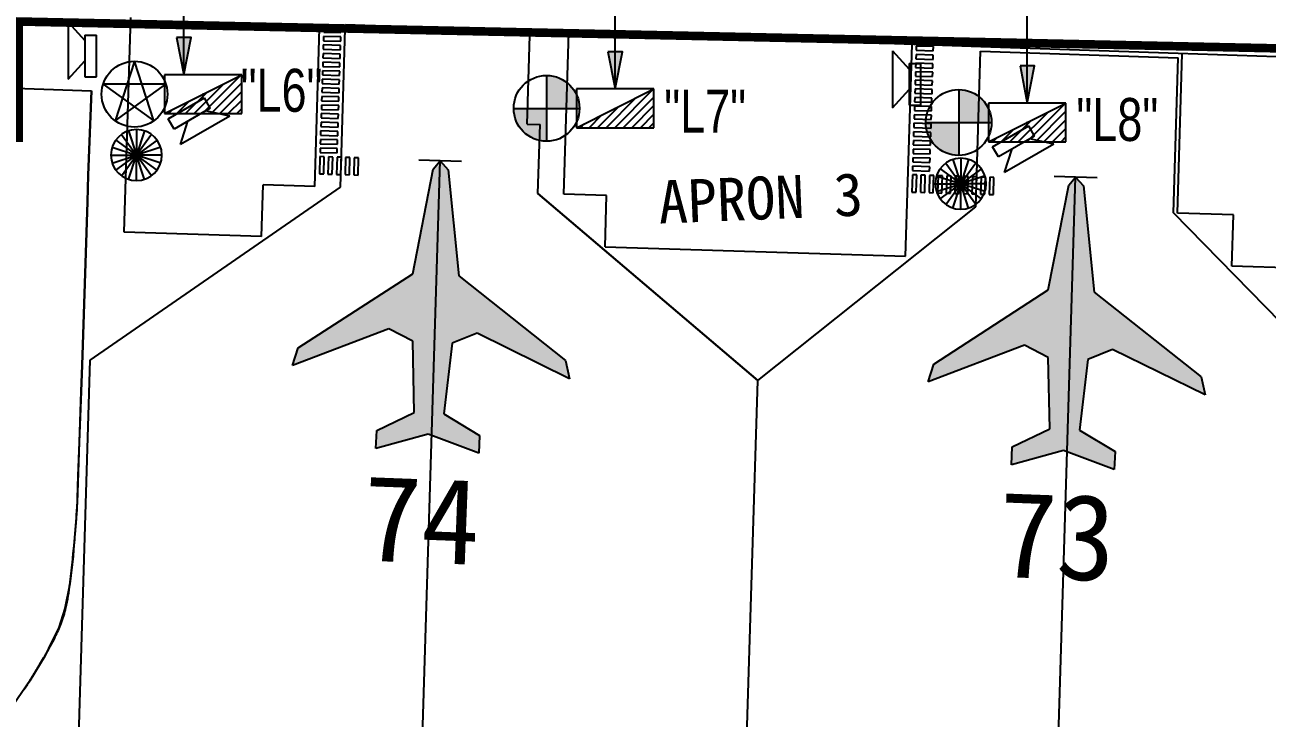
# Model space of a CAD drawing. Extents: x 71210 to 87171, y -11349 to 219.
# Drawn here: x 79719 to 81165, y -5232 to -4425 of the extents above; entities that cross this region are included whole.
import ezdxf
from ezdxf.enums import TextEntityAlignment as Align

# ---------------------------------------------------------------- set-up
doc = ezdxf.new("R2010")
doc.units = 0
doc.linetypes.add('HIDDEN', pattern=[9.525, 6.35, -3.175])
for name, color, linetype in [('L-燈具圖', 7, 'Continuous'), ('建築', 7, 'Continuous'), ('文字', 6, 'Continuous'), ('既設管線', 1, 'HIDDEN'), ('電氣設備', 161, 'Continuous')]:
    doc.layers.add(name, color=color, linetype=linetype)
doc.styles.add('AE', font='romans.shx', dxfattribs={"bigfont": 'chineset.shx'})
doc.styles.add('新細明體', font='')
doc.styles.add('細明體', font='')
doc.styles.get('新細明體').set_extended_font_data('新細明體')
doc.styles.get('細明體').set_extended_font_data('細明體')

# ---------------------------------------------------------------- blocks, each defined once
blk = doc.blocks.new('GN02D2D')
at = {"color": 0, "linetype": 'ByBlock'}
for p, q in [((-300, 0), (300, 300)), ((-300, 300), (-300, 0)), ((300, 300), (-300, 300)), ((-3.4, 0), (293.2, 296.6)), ((300, 0), (300, 300)), ((-69.7, 0), (160.6, 230.3)), ((62.9, 0), (300, 237.1)), ((-202.3, 0), (-104.6, 97.7)), ((-136, 0), (28, 164)), ((129.2, 0), (300, 170.8)), ((195.5, 0), (300, 104.5)), ((-300, 0), (300, 0)), ((-268.6, 0), (-237.1, 31.4)), ((261.8, 0), (300, 38.2))]:
    blk.add_line(p, q, dxfattribs=at)
blk.add_point((0, 150), dxfattribs=at)
at = {"color": 0, "linetype": 'ByBlock', "style": 'AE', "flags": 1}
blk.add_attdef('KENCAD', (0, 0), '', height=1, dxfattribs=at)
blk = doc.blocks.new('L-防水號角喇叭')
at = {"layer": 'L-燈具圖', "color": 6, "ltscale": 1000}
for p, q in [((-19.4, 39.2), (0, 17.9)), ((-19.4, 39.2), (-19.4, -27.1)), ((0, 24.3), (0, -24.3)), ((0, 24.3), (13.6, 24.3)), ((13.6, -24.3), (13.6, 24.3)), ((-19.4, -27.1), (0, -5.7)), ((0, -24.3), (13.6, -24.3))]:
    blk.add_line(p, q, dxfattribs=at)
blk = doc.blocks.new('L-15M環架高桅桿E')
at = {"layer": 'L-燈具圖', "ltscale": 1000}
h = blk.add_hatch(color=152, dxfattribs=at)
h.paths.add_polyline_path([(0, 38.3, -0.414214), (38.3, 0), (0, 0)])
h.paths.add_polyline_path([(-38.3, 0), (0, 0), (0, -38.3, -0.414214)])
at = {"layer": 'L-燈具圖', "color": 152, "ltscale": 1000}
for p, q in [((0, 38.3), (0, -38.3)), ((-38.3, 0), (38.3, 0))]:
    blk.add_line(p, q, dxfattribs=at)
at = {"layer": 'L-燈具圖', "color": 152}
blk.add_circle((0, 0), 38.3, dxfattribs=at)
blk = doc.blocks.new('L-15M環架高桅桿F')
at = {"layer": 'L-燈具圖', "color": 55, "ltscale": 1000}
for p, q in [((0, 38.3), (-22.5, -31)), ((22.5, -31), (0, 38.3)), ((36.5, 11.8), (-36.5, 11.8)), ((-36.5, 11.8), (22.5, -31)), ((-22.5, -31), (36.5, 11.8))]:
    blk.add_line(p, q, dxfattribs=at)
at = {"layer": 'L-燈具圖', "color": 55}
blk.add_circle((0, 0), 38.3, dxfattribs=at)
blk = doc.blocks.new('L-雷雨警示燈')
at = {"layer": 'L-燈具圖', "color": 87, "ltscale": 1000}
for p in [(0, 29.7), (-24, 17.5), (-17.5, 24), (-9.2, 28.3), (9.2, 28.3), (17.5, 24), (24, 17.5), (-28.3, 9.2), (-17.5, -24), (-9.2, -28.3), (28.3, 9.2), (0, -29.7), (9.2, -28.3), (28.3, -9.2), (-29.7, 0), (-28.3, -9.2), (-24, -17.5), (17.5, -24), (24, -17.5), (29.7, 0)]:
    blk.add_line(p, (0, 0), dxfattribs=at)
blk.add_circle((0, 0), 29.7, dxfattribs=at)

msp = doc.modelspace()

# ---------------------------------------------------------------- hatches: boundary and pattern name
at = {"layer": '建築', "ltscale": 1000}
for points in [[(80202.7, -4583.3), (80212, -4593.5), (80224.4, -4717.1), (80348.8, -4815.4), (80353.4, -4836.6), (80245.8, -4783.6), (80216.8, -4795.2), (80207.2, -4877.6), (80248.7, -4902.7), (80247.7, -4923.4), (80188.8, -4901.2), (80128.1, -4917.8), (80129.1, -4897), (80172.7, -4875.9), (80170.9, -4793), (80143.2, -4778.8), (80031.1, -4821.4), (80037.6, -4800.8), (80170.8, -4714.5), (80194.7, -4592.7)], [(80942.5, -4602.1), (80951.7, -4612.4), (80964.1, -4735.9), (81088.6, -4834.3), (81093.2, -4855.5), (80985.5, -4802.5), (80956.6, -4814.1), (80947, -4896.4), (80988.5, -4921.5), (80987.5, -4942.3), (80928.6, -4920), (80867.9, -4936.7), (80868.8, -4915.9), (80912.5, -4894.8), (80910.7, -4811.9), (80883, -4797.7), (80770.8, -4840.3), (80777.4, -4819.6), (80910.5, -4733.4), (80934.5, -4611.6)]]:
    msp.add_hatch(color=256, dxfattribs=at).paths.add_polyline_path(points)
at = {"layer": '文字'}
h = msp.add_hatch(color=256, dxfattribs=at)
h.dxf.hatch_style = 1
h.paths.add_polyline_path([(79912.8, -4439.8), (79904.3, -4439.8), (79904.3, -4483.1)])
h.paths.add_polyline_path([(79904.3, -4439.8), (79895.9, -4439.8), (79904.3, -4483.1)])
h = msp.add_hatch(color=256, dxfattribs=at)
h.dxf.hatch_style = 1
h.paths.add_polyline_path([(80415, -4456.3), (80406.5, -4456.3), (80406.5, -4499.6)])
h.paths.add_polyline_path([(80406.5, -4456.3), (80398.1, -4456.3), (80406.5, -4499.6)])
h = msp.add_hatch(color=256, dxfattribs=at)
h.dxf.hatch_style = 1
h.paths.add_polyline_path([(80894.7, -4472.8), (80886.3, -4472.8), (80886.3, -4516.1)])
h.paths.add_polyline_path([(80886.3, -4472.8), (80877.8, -4472.8), (80886.3, -4516.1)])

# ---------------------------------------------------------------- linework, layer by layer
at = {"layer": '建築', "ltscale": 1000}
for p, q in [((79835, -4666.2, -12.7), (79842.7, -4416.4, -12.7)), ((80352.4, -4434, -12.7), (80092.6, -4425, -12.7)), ((80056.8, -4613, -12.7), (80062.4, -4429.1, -12.7)), ((80067.1, -4438.4, -12.7), (80067, -4443.4, -12.7)), ((80087.1, -4439, -12.7), (80067.1, -4438.4, -12.7)), ((80067.4, -4428.4, -12.7), (80067.3, -4433.4, -12.7)), ((80067.3, -4433.4, -12.7), (80087.3, -4434, -12.7)), ((80087.4, -4429, -12.7), (80067.4, -4428.4, -12.7)), ((80086.7, -4613.9, -12.7), (80092.4, -4430, -12.7)), ((80087, -4444, -12.7), (80087.1, -4439, -12.7)), ((80087.3, -4434, -12.7), (80087.4, -4429, -12.7)), ((80092.4, -4430, -12.7), (80307.3, -4437.5, -12.7)), ((80304.1, -4540.5, -12.7), (80307.3, -4437.5, -12.7)), ((80346.6, -4621.9, -12.7), (80352.4, -4434, -12.7)), ((80832.1, -4450.4, -12.7), (80352.4, -4434, -12.7)), ((80066.8, -4448.4, -12.7), (80066.7, -4453.4, -12.7)), ((80066.7, -4453.4, -12.7), (80086.7, -4454, -12.7)), ((80086.8, -4449, -12.7), (80066.8, -4448.4, -12.7)), ((80067, -4443.4, -12.7), (80087, -4444, -12.7)), ((80086.7, -4454, -12.7), (80086.8, -4449, -12.7)), ((80744.6, -4694.2, -12.7), (80752.2, -4447.7, -12.7)), ((80757.1, -4449.6, -12.7), (80757, -4454.6, -12.7)), ((80777.1, -4450.2, -12.7), (80757.1, -4449.6, -12.7)), ((80776.9, -4455.2, -12.7), (80777.1, -4450.2, -12.7)), ((81062, -4458.2, -12.7), (80832.1, -4450.4, -12.7)), ((80066.2, -4468.3, -12.7), (80066.1, -4473.3, -12.7)), ((80086.2, -4469, -12.7), (80066.2, -4468.3, -12.7)), ((80066.5, -4458.4, -12.7), (80066.4, -4463.3, -12.7)), ((80066.4, -4463.3, -12.7), (80086.3, -4464, -12.7)), ((80086.5, -4459, -12.7), (80066.5, -4458.4, -12.7)), ((80086.3, -4464, -12.7), (80086.5, -4459, -12.7)), ((80756.8, -4459.6, -12.7), (80756.6, -4464.6, -12.7)), ((80756.6, -4464.6, -12.7), (80776.6, -4465.2, -12.7)), ((80776.8, -4460.2, -12.7), (80756.8, -4459.6, -12.7)), ((80757, -4454.6, -12.7), (80776.9, -4455.2, -12.7)), ((80776.6, -4465.2, -12.7), (80776.8, -4460.2, -12.7)), ((80826.4, -4636.6, -12.7), (80832, -4455.4, -12.7)), ((80832, -4455.4, -12.7), (81061.8, -4463.3, -12.7)), ((81056.3, -4643.7, -12.7), (81061.8, -4463.3, -12.7)), ((81061, -4643.9, -12.7), (81066.7, -4458.3, -12.7)), ((81415.9, -4470.5, -12.7), (81062, -4458.2, -12.7)), ((80065.9, -4478.3, -12.7), (80065.7, -4483.3, -12.7)), ((80085.9, -4479, -12.7), (80065.9, -4478.3, -12.7)), ((80066.1, -4473.3, -12.7), (80086, -4474, -12.7)), ((80085.7, -4484, -12.7), (80085.9, -4479, -12.7)), ((80086, -4474, -12.7), (80086.2, -4469, -12.7)), ((80756.2, -4479.6, -12.7), (80756, -4484.5, -12.7)), ((80776.2, -4480.2, -12.7), (80756.2, -4479.6, -12.7)), ((80756.5, -4469.6, -12.7), (80756.3, -4474.6, -12.7)), ((80756.3, -4474.6, -12.7), (80776.3, -4475.2, -12.7)), ((80776.5, -4470.2, -12.7), (80756.5, -4469.6, -12.7)), ((80776, -4485.2, -12.7), (80776.2, -4480.2, -12.7)), ((80776.3, -4475.2, -12.7), (80776.5, -4470.2, -12.7)), ((79509.4, -4491.8, -12.7), (79796.8, -4501.6, -12.7)), ((80065.6, -4488.3, -12.7), (80065.4, -4493.3, -12.7)), ((80065.4, -4493.3, -12.7), (80085.4, -4493.9, -12.7)), ((80085.6, -4489, -12.7), (80065.6, -4488.3, -12.7)), ((80065.7, -4483.3, -12.7), (80085.7, -4484, -12.7)), ((80085.4, -4493.9, -12.7), (80085.6, -4489, -12.7)), ((80755.9, -4489.5, -12.7), (80755.7, -4494.5, -12.7)), ((80755.7, -4494.5, -12.7), (80775.7, -4495.2, -12.7)), ((80775.9, -4490.2, -12.7), (80755.9, -4489.5, -12.7)), ((80756, -4484.5, -12.7), (80776, -4485.2, -12.7)), ((80775.7, -4495.2, -12.7), (80775.9, -4490.2, -12.7)), ((79793.1, -4599.7, -12.7), (79796.8, -4501.6, -12.7)), ((79796.8, -4501.6, -12.7), (79793.1, -4599.7, -12.7)), ((80065, -4508.3, -12.7), (80064.8, -4513.3, -12.7)), ((80085, -4508.9, -12.7), (80065, -4508.3, -12.7)), ((80065.3, -4498.3, -12.7), (80065.1, -4503.3, -12.7)), ((80065.1, -4503.3, -12.7), (80085.1, -4503.9, -12.7)), ((80085.3, -4498.9, -12.7), (80065.3, -4498.3, -12.7)), ((80084.8, -4513.9, -12.7), (80085, -4508.9, -12.7)), ((80085.1, -4503.9, -12.7), (80085.3, -4498.9, -12.7)), ((80755.3, -4509.5, -12.7), (80755.1, -4514.5, -12.7)), ((80775.3, -4510.2, -12.7), (80755.3, -4509.5, -12.7)), ((80755.6, -4499.5, -12.7), (80755.4, -4504.5, -12.7)), ((80755.4, -4504.5, -12.7), (80775.4, -4505.2, -12.7)), ((80775.6, -4500.2, -12.7), (80755.6, -4499.5, -12.7)), ((80775.1, -4515.1, -12.7), (80775.3, -4510.2, -12.7)), ((80775.4, -4505.2, -12.7), (80775.6, -4500.2, -12.7)), ((80064.7, -4518.3, -12.7), (80064.5, -4523.3, -12.7)), ((80064.5, -4523.3, -12.7), (80084.5, -4523.9, -12.7)), ((80084.7, -4518.9, -12.7), (80064.7, -4518.3, -12.7)), ((80064.8, -4513.3, -12.7), (80084.8, -4513.9, -12.7)), ((80084.5, -4523.9, -12.7), (80084.7, -4518.9, -12.7)), ((80755, -4519.5, -12.7), (80754.8, -4524.5, -12.7)), ((80754.8, -4524.5, -12.7), (80774.8, -4525.1, -12.7)), ((80774.9, -4520.1, -12.7), (80755, -4519.5, -12.7)), ((80755.1, -4514.5, -12.7), (80775.1, -4515.1, -12.7)), ((80774.8, -4525.1, -12.7), (80774.9, -4520.1, -12.7)), ((80064.1, -4538.3, -12.7), (80063.9, -4543.3, -12.7)), ((80084, -4538.9, -12.7), (80064.1, -4538.3, -12.7)), ((80064.4, -4528.3, -12.7), (80064.2, -4533.3, -12.7)), ((80064.2, -4533.3, -12.7), (80084.2, -4533.9, -12.7)), ((80084.4, -4528.9, -12.7), (80064.4, -4528.3, -12.7)), ((80083.9, -4543.9, -12.7), (80084, -4538.9, -12.7)), ((80084.2, -4533.9, -12.7), (80084.4, -4528.9, -12.7)), ((80304.1, -4540.5, -12.7), (80319.1, -4541, -12.7)), ((80754.3, -4539.5, -12.7), (80754.2, -4544.5, -12.7)), ((80774.3, -4540.1, -12.7), (80754.3, -4539.5, -12.7)), ((80754.7, -4529.5, -12.7), (80754.5, -4534.5, -12.7)), ((80754.5, -4534.5, -12.7), (80774.5, -4535.1, -12.7)), ((80774.6, -4530.1, -12.7), (80754.7, -4529.5, -12.7)), ((80774.2, -4545.1, -12.7), (80774.3, -4540.1, -12.7)), ((80774.5, -4535.1, -12.7), (80774.6, -4530.1, -12.7)), ((80063.7, -4548.3, -12.7), (80063.6, -4553.3, -12.7)), ((80063.6, -4553.3, -12.7), (80083.6, -4553.9, -12.7)), ((80083.7, -4548.9, -12.7), (80063.7, -4548.3, -12.7)), ((80063.9, -4543.3, -12.7), (80083.9, -4543.9, -12.7)), ((80083.6, -4553.9, -12.7), (80083.7, -4548.9, -12.7)), ((80316.6, -4621, -12.7), (80319.1, -4541, -12.7)), ((80754, -4549.5, -12.7), (80753.9, -4554.5, -12.7)), ((80753.9, -4554.5, -12.7), (80773.9, -4555.1, -12.7)), ((80774, -4550.1, -12.7), (80754, -4549.5, -12.7)), ((80754.2, -4544.5, -12.7), (80774.2, -4545.1, -12.7)), ((80773.9, -4555.1, -12.7), (80774, -4550.1, -12.7)), ((80063.1, -4568.3, -12.7), (80063, -4573.3, -12.7)), ((80083.1, -4568.9, -12.7), (80063.1, -4568.3, -12.7)), ((80063.4, -4558.3, -12.7), (80063.3, -4563.3, -12.7)), ((80063.3, -4563.3, -12.7), (80083.3, -4563.9, -12.7)), ((80083.4, -4558.9, -12.7), (80063.4, -4558.3, -12.7)), ((80083, -4573.9, -12.7), (80083.1, -4568.9, -12.7)), ((80083.3, -4563.9, -12.7), (80083.4, -4558.9, -12.7)), ((80753.4, -4569.5, -12.7), (80753.3, -4574.5, -12.7)), ((80773.4, -4570.1, -12.7), (80753.4, -4569.5, -12.7)), ((80753.7, -4559.5, -12.7), (80753.6, -4564.5, -12.7)), ((80753.6, -4564.5, -12.7), (80773.6, -4565.1, -12.7)), ((80773.7, -4560.1, -12.7), (80753.7, -4559.5, -12.7)), ((80773.6, -4565.1, -12.7), (80773.7, -4560.1, -12.7)), ((80062.8, -4578.3, -12.7), (80062.2, -4598.3, -12.7)), ((80067.8, -4578.4, -12.7), (80062.8, -4578.3, -12.7)), ((80063, -4573.3, -12.7), (80083, -4573.9, -12.7)), ((80067.2, -4598.4, -12.7), (80067.8, -4578.4, -12.7)), ((80072.8, -4578.6, -12.7), (80072.2, -4598.6, -12.7)), ((80077.8, -4578.8, -12.7), (80072.8, -4578.6, -12.7)), ((80077.2, -4598.7, -12.7), (80077.8, -4578.8, -12.7)), ((80082.8, -4578.9, -12.7), (80082.2, -4598.9, -12.7)), ((80087.8, -4579.1, -12.7), (80082.8, -4578.9, -12.7)), ((80087.2, -4599.1, -12.7), (80087.8, -4579.1, -12.7)), ((80092.8, -4579.2, -12.7), (80092.2, -4599.2, -12.7)), ((80097.8, -4579.4, -12.7), (80092.8, -4579.2, -12.7)), ((80097.2, -4599.4, -12.7), (80097.8, -4579.4, -12.7)), ((80102.8, -4579.5, -12.7), (80102.2, -4599.5, -12.7)), ((80107.8, -4579.7, -12.7), (80102.8, -4579.5, -12.7)), ((80107.2, -4599.7, -12.7), (80107.8, -4579.7, -12.7)), ((80176.4, -5440.8, -12.7), (80202.7, -4583.3, -12.7)), ((80227.7, -4584, -12.7), (80177.8, -4582.5, -12.7)), ((80194.7, -4592.7, -12.7), (80202.7, -4583.3, -12.7)), ((80202.7, -4583.3, -12.7), (80212, -4593.5, -12.7)), ((80753.1, -4579.5, -12.7), (80753, -4584.5, -12.7)), ((80773.1, -4580.1, -12.7), (80753.1, -4579.5, -12.7)), ((80753.3, -4574.5, -12.7), (80773.3, -4575.1, -12.7)), ((80773, -4585.1, -12.7), (80773.1, -4580.1, -12.7)), ((80773.3, -4575.1, -12.7), (80773.4, -4570.1, -12.7)), ((80062.2, -4598.3, -12.7), (80067.2, -4598.4, -12.7)), ((80072.2, -4598.6, -12.7), (80077.2, -4598.7, -12.7)), ((80170.8, -4714.5, -12.7), (80194.7, -4592.7, -12.7)), ((80212, -4593.5, -12.7), (80224.4, -4717.1, -12.7)), ((80752.8, -4589.5, -12.7), (80752.7, -4594.5, -12.7)), ((80752.7, -4594.5, -12.7), (80772.6, -4595.1, -12.7)), ((80772.8, -4590.1, -12.7), (80752.8, -4589.5, -12.7)), ((80753, -4584.5, -12.7), (80773, -4585.1, -12.7)), ((80772.6, -4595.1, -12.7), (80772.8, -4590.1, -12.7)), ((79792.3, -4630.8, -12.7), (79793.1, -4599.7, -12.7)), ((79793.1, -4599.7, -12.7), (79792.3, -4630.8, -12.7)), ((79994.9, -4671.1, -12.7), (79996.8, -4611.1, -12.7)), ((80056.8, -4613, -12.7), (79996.8, -4611.1, -12.7)), ((80082.2, -4598.9, -12.7), (80087.2, -4599.1, -12.7)), ((80092.2, -4599.2, -12.7), (80097.2, -4599.4, -12.7)), ((80102.2, -4599.5, -12.7), (80107.2, -4599.7, -12.7)), ((80752.5, -4599.5, -12.7), (80751.9, -4619.5, -12.7)), ((80757.5, -4599.6, -12.7), (80752.5, -4599.5, -12.7)), ((80756.9, -4619.6, -12.7), (80757.5, -4599.6, -12.7)), ((80762.5, -4599.8, -12.7), (80761.9, -4619.8, -12.7)), ((80767.5, -4600, -12.7), (80762.5, -4599.8, -12.7)), ((80766.9, -4619.9, -12.7), (80767.5, -4600, -12.7)), ((80772.5, -4600.1, -12.7), (80771.9, -4620.1, -12.7)), ((80777.5, -4600.3, -12.7), (80772.5, -4600.1, -12.7)), ((80776.9, -4620.3, -12.7), (80777.5, -4600.3, -12.7)), ((80782.5, -4600.4, -12.7), (80781.9, -4620.4, -12.7)), ((80787.5, -4600.6, -12.7), (80782.5, -4600.4, -12.7)), ((80786.9, -4620.6, -12.7), (80787.5, -4600.6, -12.7)), ((80792.5, -4600.7, -12.7), (80791.9, -4620.7, -12.7)), ((80797.5, -4600.9, -12.7), (80792.5, -4600.7, -12.7)), ((80796.9, -4620.9, -12.7), (80797.5, -4600.9, -12.7)), ((80802.5, -4601, -12.7), (80801.9, -4621, -12.7)), ((80807.5, -4601.2, -12.7), (80802.5, -4601, -12.7)), ((80806.9, -4621.2, -12.7), (80807.5, -4601.2, -12.7)), ((80812.5, -4601.3, -12.7), (80811.9, -4621.3, -12.7)), ((80817.5, -4601.5, -12.7), (80812.5, -4601.3, -12.7)), ((80816.9, -4621.5, -12.7), (80817.5, -4601.5, -12.7)), ((80822.5, -4601.6, -12.7), (80821.9, -4621.6, -12.7)), ((80827.5, -4601.8, -12.7), (80822.5, -4601.6, -12.7)), ((80826.8, -4621.8, -12.7), (80827.5, -4601.8, -12.7)), ((80832.5, -4602, -12.7), (80831.8, -4621.9, -12.7)), ((80837.5, -4602.1, -12.7), (80832.5, -4602, -12.7)), ((80836.8, -4622.1, -12.7), (80837.5, -4602.1, -12.7)), ((80842.5, -4602.3, -12.7), (80841.8, -4622.3, -12.7)), ((80847.5, -4602.4, -12.7), (80842.5, -4602.3, -12.7)), ((80846.8, -4622.4, -12.7), (80847.5, -4602.4, -12.7)), ((80910.5, -4733.4, -12.7), (80934.5, -4611.6, -12.7)), ((80967.5, -4602.9, -12.7), (80917.5, -4601.4, -12.7)), ((80917.8, -5407, -12.7), (80942.5, -4602.1, -12.7)), ((80934.5, -4611.6, -12.7), (80942.5, -4602.1, -12.7)), ((80942.5, -4602.1, -12.7), (80951.7, -4612.4, -12.7)), ((80951.7, -4612.4, -12.7), (80964.1, -4735.9, -12.7)), ((79795.4, -4815, -12.7), (80086.7, -4613.9, -12.7)), ((80572.6, -4838.9, -12.7), (80316.6, -4621, -12.7)), ((80316.6, -4621, -12.7), (80572.6, -4838.9, -12.7)), ((80396.6, -4623.4, -12.7), (80346.6, -4621.9, -12.7)), ((80394.8, -4683.4, -12.7), (80396.6, -4623.4, -12.7)), ((80751.9, -4619.5, -12.7), (80756.9, -4619.6, -12.7)), ((80761.9, -4619.8, -12.7), (80766.9, -4619.9, -12.7)), ((80771.9, -4620.1, -12.7), (80776.9, -4620.3, -12.7)), ((80781.9, -4620.4, -12.7), (80786.9, -4620.6, -12.7)), ((80791.9, -4620.7, -12.7), (80796.9, -4620.9, -12.7)), ((80801.9, -4621, -12.7), (80806.9, -4621.2, -12.7)), ((80811.9, -4621.3, -12.7), (80816.9, -4621.5, -12.7)), ((80821.9, -4621.6, -12.7), (80826.8, -4621.8, -12.7)), ((80831.8, -4621.9, -12.7), (80836.8, -4622.1, -12.7)), ((80841.8, -4622.3, -12.7), (80846.8, -4622.4, -12.7)), ((79786, -4820.9, -12.7), (79792.3, -4630.8, -12.7)), ((79792.3, -4630.8, -12.7), (79786, -4820.9, -12.7)), ((80572.6, -4838.9, -12.7), (80826.4, -4636.6, -12.7)), ((80572.6, -4838.9, -12.7), (80826.4, -4636.6, -12.7)), ((80572.6, -4838.9, -12.7), (80826.4, -4636.6, -12.7)), ((81268.2, -4860.3, -12.7), (81056.3, -4643.7, -12.7)), ((81126.3, -4645.9, -12.7), (81061, -4643.9, -12.7)), ((81124.4, -4705.8, -12.7), (81126.3, -4645.9, -12.7)), ((79994.9, -4671.1, -12.7), (79835, -4666.2, -12.7)), ((80394.8, -4683.4, -12.7), (80744.6, -4694.2, -12.7)), ((81264.3, -4710.1, -12.7), (81124.4, -4705.8, -12.7)), ((80037.6, -4800.8, -12.7), (80170.8, -4714.5, -12.7)), ((80224.4, -4717.1, -12.7), (80348.8, -4815.4, -12.7)), ((80777.4, -4819.6, -12.7), (80910.5, -4733.4, -12.7)), ((80964.1, -4735.9, -12.7), (81088.6, -4834.3, -12.7)), ((80143.2, -4778.8, -12.7), (80031.1, -4821.4, -12.7)), ((80170.9, -4793, -12.7), (80143.2, -4778.8, -12.7)), ((80245.8, -4783.6, -12.7), (80216.8, -4795.2, -12.7)), ((80353.4, -4836.6, -12.7), (80245.8, -4783.6, -12.7)), ((80031.1, -4821.4, -12.7), (80037.6, -4800.8, -12.7)), ((80172.7, -4875.9, -12.7), (80170.9, -4793, -12.7)), ((80216.8, -4795.2, -12.7), (80207.2, -4877.6, -12.7)), ((80883, -4797.7, -12.7), (80770.8, -4840.3, -12.7)), ((80910.7, -4811.9, -12.7), (80883, -4797.7, -12.7)), ((79774, -5518.4, -12.7), (79795.4, -4815, -12.7)), ((80348.8, -4815.4, -12.7), (80353.4, -4836.6, -12.7)), ((80912.5, -4894.8, -12.7), (80910.7, -4811.9, -12.7)), ((80956.6, -4814.1, -12.7), (80947, -4896.4, -12.7)), ((80985.5, -4802.5, -12.7), (80956.6, -4814.1, -12.7)), ((81093.2, -4855.5, -12.7), (80985.5, -4802.5, -12.7)), ((79785, -4851.4, -12.7), (79786, -4820.9, -12.7)), ((79786, -4820.9, -12.7), (79785, -4851.4, -12.7)), ((80770.8, -4840.3, -12.7), (80777.4, -4819.6, -12.7)), ((80549.8, -5578.9, -12.7), (80572.6, -4838.9, -12.7)), ((81088.6, -4834.3, -12.7), (81093.2, -4855.5, -12.7)), ((79780.6, -4981.2, -12.7), (79785, -4851.4, -12.7)), ((79785, -4851.4, -12.7), (79781, -4949.7, -12.7)), ((80129.1, -4897, -12.7), (80172.7, -4875.9, -12.7)), ((80207.2, -4877.6, -12.7), (80248.7, -4902.7, -12.7)), ((80128.1, -4917.8, -12.7), (80129.1, -4897, -12.7)), ((80188.8, -4901.2, -12.7), (80128.1, -4917.8, -12.7)), ((80247.7, -4923.4, -12.7), (80188.8, -4901.2, -12.7)), ((80868.8, -4915.9, -12.7), (80912.5, -4894.8, -12.7)), ((80947, -4896.4, -12.7), (80988.5, -4921.5, -12.7)), ((80248.7, -4902.7, -12.7), (80247.7, -4923.4, -12.7)), ((80867.9, -4936.7, -12.7), (80868.8, -4915.9, -12.7)), ((80928.6, -4920, -12.7), (80867.9, -4936.7, -12.7)), ((80987.5, -4942.3, -12.7), (80928.6, -4920, -12.7)), ((80988.5, -4921.5, -12.7), (80987.5, -4942.3, -12.7)), ((79781, -4949.7, -12.7), (79779.7, -4988.8, -12.7)), ((79779.7, -4988.8, -12.7), (79776.1, -5035.9, -12.7)), ((79775.4, -5043.2, -12.7), (79771.9, -5075.3, -12.7)), ((79776.1, -5035.9, -12.7), (79775.4, -5043.2, -12.7)), ((79771.9, -5075.3, -12.7), (79766, -5103.9, -12.7)), ((79766, -5103.9, -12.7), (79758.8, -5126.2, -12.7)), ((79758.8, -5126.2, -12.7), (79746.9, -5150.5, -12.7)), ((79742.5, -5159.3, -12.7), (79725.2, -5188.1, -12.7)), ((79746.9, -5150.5, -12.7), (79742.5, -5159.3, -12.7)), ((79725.2, -5188.1, -12.7), (79705.6, -5216.3, -12.7))]:
    msp.add_line(p, q, dxfattribs=at)
for centre, radius, start, end in [((77792.4, -4852.9, -12.7), 1992.3, 355.2512, 356.3073), ((78817.5, -4938, -12.7), 963.7, 353.7326, 355.2512), ((61412.5, -3026.5, -12.7), 18473.3, 353.64863, 353.73261), ((79488.2, -5041.5, -12.7), 285.7, 347.5124, 353.206), ((79111.5, -4996.6, -12.7), 665.1, 353.206, 353.6486), ((79644.7, -5076.1, -12.7), 125.4, 338.914, 347.5124), ((79596.6, -5057.6, -12.7), 176.9, 333.2912, 338.914), ((79419.2, -4968.3, -12.7), 375.6, 329.4327, 333.2912), ((78277.7, -4294.1, -12.7), 1701.2, 328.8503, 329.4327), ((78436.7, -4390.2, -12.7), 1515.5, 328.2331, 328.8503), ((79415.6, -4996.4, -12.7), 364, 326.1541, 328.2331)]:
    msp.add_arc(centre, radius, start, end, dxfattribs=at)
at = {"layer": '文字'}
for p, q in [((79904.3, -4483.1, 15.7), (79904.3, -1951.2, 15.7)), ((80406.5, -4499.6, -3.9), (80406.5, -2075.3, -3.9)), ((80886.3, -4516.1, -3.9), (80886.3, -2201.4, -3.9))]:
    msp.add_line(p, q, dxfattribs=at)
for points, elevation in [([(79895.9, -4439.8), (79904.3, -4483.1), (79912.8, -4439.8)], 15.7), ([(80398.1, -4456.3), (80406.5, -4499.6), (80415, -4456.3)], -3.9), ([(80877.8, -4472.8), (80886.3, -4516.1), (80894.7, -4472.8)], -3.9)]:
    msp.add_lwpolyline(points, close=True, dxfattribs=dict(at, elevation=elevation))
at = {"layer": '既設管線', "ltscale": 2, "const_width": 10, "elevation": -3.9}
msp.add_lwpolyline([(79712.1, -4561.1), (79712.1, -4421.1), (82349, -4477.3)], dxfattribs=at)

# ---------------------------------------------------------------- block references
at = {"layer": 'L-燈具圖', "ltscale": 1000}
for name, p in [('L-防水號角喇叭', (79789.2, -4461.2, 29)), ('L-15M環架高桅桿F', (79847, -4505.6, 15.7)), ('L-防水號角喇叭', (80748.7, -4494.3, 9.4)), ('L-15M環架高桅桿E', (80326.7, -4522.1, 35.2)), ('L-15M環架高桅桿E', (80806.4, -4538.6, -3.9))]:
    msp.add_blockref(name, p, dxfattribs=at)
at = {"layer": 'L-燈具圖', "ltscale": 1000, "xscale": -1}
for name, p, rotation in [('L-防水號角喇叭', (79914.2, -4534, 29), 300.0000000000103), ('L-防水號角喇叭', (80873.7, -4566.5, -10.2), 300.0000000000103), ('L-雷雨警示燈', (79849.3, -4576.5, 29), 180), ('L-雷雨警示燈', (80808.8, -4609.8, -10.2), 180)]:
    msp.add_blockref(name, p, dxfattribs=dict(at, rotation=rotation))
at = {"layer": '電氣設備', "ltscale": 1000, "xscale": 0.1500000000014552, "yscale": 0.1500000000014552}
for p in [(79926.8, -4528.1, 15.7), (80406.5, -4544.6, -3.9), (80886.3, -4561.1, -3.9)]:
    msp.add_blockref('GN02D2D', p, dxfattribs=at)

# ---------------------------------------------------------------- texts
at = {"layer": '建築', "style": '細明體'}
msp.add_text('APRON 3', height=50, rotation=2.3023, dxfattribs=at).set_placement((80457.9, -4656.2, -15.6))
at = {"layer": '建築', "ltscale": 1000, "style": '細明體'}
for s, p in [('74', (80179.2, -5050.7, -12.7)), ('73', (80918.9, -5069.6, -12.7))]:
    msp.add_text(s, height=100, rotation=357.8438, dxfattribs=at).set_placement(p, align=Align.CENTER)
at = {"layer": '文字', "style": '新細明體', "width": 0.8}
for s, p in [('"L6"', (79970.5, -4526.1, -21.7)), ('"L7"', (80463.6, -4550.3, -15.9)), ('"L8"', (80943.4, -4560.1, -28.6))]:
    msp.add_text(s, height=50, dxfattribs=at).set_placement(p)

doc.saveas('drawing.dxf')
